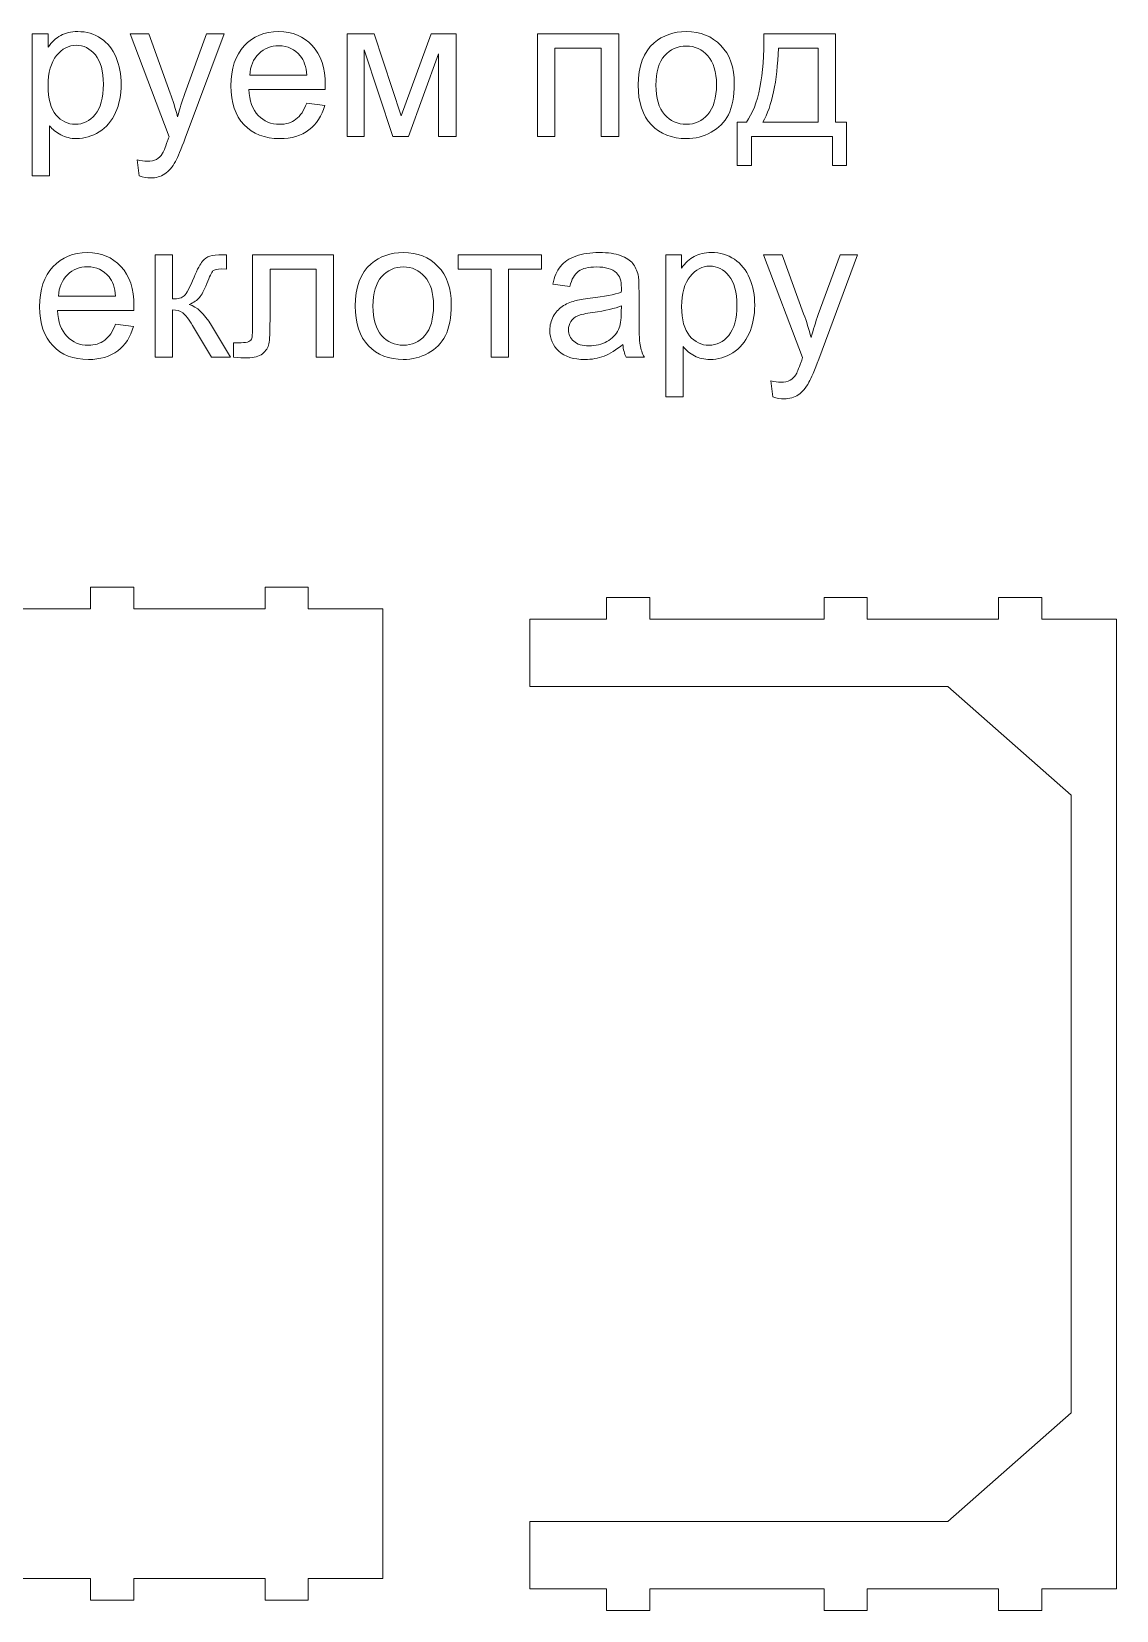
# Model space of a CAD drawing. Header units: centimetres. Extents: x -259 to 261, y 17 to 228.
# Drawn here: x 161.16 to 178.83, y 96.4 to 122.12 of the extents above; entities that cross this region are included whole.
import ezdxf

# ---------------------------------------------------------------- set-up
doc = ezdxf.new("R2010")
doc.units = ezdxf.units.CM
doc.header["$MEASUREMENT"] = 0
doc.layers.add('layer 1', color=7, linetype='Continuous')

msp = doc.modelspace()

# ---------------------------------------------------------------- linework, layer by layer
at = {"layer": 'layer 1', "color": 250, "lineweight": 9}
for points, knots in [([(161.16735, 119.77085), (161.16735, 119.77085), (161.16735, 122.08356), (161.16735, 122.08356), (161.16735, 122.08356), (161.16735, 122.08356), (161.42503, 122.08356), (161.42503, 122.08356), (161.42503, 122.08356), (161.42503, 122.08356), (161.42503, 121.86399), (161.42503, 121.86399), (161.42503, 121.86399), (161.48569, 121.94881), (161.55441, 122.0127), (161.63118, 122.05511), (161.63118, 122.05511), (161.70741, 122.09752), (161.80028, 122.11899), (161.90926, 122.11899), (161.90926, 122.11899), (162.05206, 122.11899), (162.17768, 122.08249), (162.28666, 122.00894), (162.28666, 122.00894), (162.39564, 121.93593), (162.47778, 121.83232), (162.53361, 121.69918), (162.53361, 121.69918), (162.5889, 121.56551), (162.61682, 121.41949), (162.61682, 121.26005), (162.61682, 121.26005), (162.61682, 121.08987), (162.58622, 120.93633), (162.52502, 120.79944), (162.52502, 120.79944), (162.46382, 120.66308), (162.3747, 120.5584), (162.25767, 120.48539), (162.25767, 120.48539), (162.14118, 120.41291), (162.01824, 120.37641), (161.8894, 120.37641), (161.8894, 120.37641), (161.79491, 120.37641), (161.71009, 120.39627), (161.63547, 120.436), (161.63547, 120.436), (161.56032, 120.47572), (161.49912, 120.52565), (161.4508, 120.58631), (161.4508, 120.58631), (161.4508, 120.58631), (161.4508, 119.77085), (161.4508, 119.77085), (161.4508, 119.77085), (161.4508, 119.77085), (161.16735, 119.77085), (161.16735, 119.77085)], [0, 0, 0, 0, 0.0625, 0.0625, 0.0625, 0.0625, 0.125, 0.125, 0.125, 0.125, 0.1875, 0.1875, 0.1875, 0.1875, 0.25, 0.25, 0.25, 0.25, 0.3125, 0.3125, 0.3125, 0.3125, 0.375, 0.375, 0.375, 0.375, 0.4375, 0.4375, 0.4375, 0.4375, 0.5, 0.5, 0.5, 0.5, 0.5625, 0.5625, 0.5625, 0.5625, 0.625, 0.625, 0.625, 0.625, 0.6875, 0.6875, 0.6875, 0.6875, 0.75, 0.75, 0.75, 0.75, 0.8125, 0.8125, 0.8125, 0.8125, 0.875, 0.875, 0.875, 0.875, 1, 1, 1, 1]), ([(161.42503, 121.2375), (161.42503, 121.0233), (161.46852, 120.86493), (161.55495, 120.7624), (161.55495, 120.7624), (161.64192, 120.65986), (161.74714, 120.60832), (161.87061, 120.60832), (161.87061, 120.60832), (161.99623, 120.60832), (162.1036, 120.66147), (162.19271, 120.76776), (162.19271, 120.76776), (162.28237, 120.87406), (162.32692, 121.03833), (162.32692, 121.26112), (162.32692, 121.26112), (162.32692, 121.47371), (162.28344, 121.63261), (162.19593, 121.73837), (162.19593, 121.73837), (162.10843, 121.84413), (162.00428, 121.89674), (161.88296, 121.89674), (161.88296, 121.89674), (161.7627, 121.89674), (161.65641, 121.84037), (161.56407, 121.72817), (161.56407, 121.72817), (161.4712, 121.61544), (161.42503, 121.45224), (161.42503, 121.2375)], [0, 0, 0, 0, 0.11111111, 0.11111111, 0.11111111, 0.11111111, 0.22222222, 0.22222222, 0.22222222, 0.22222222, 0.33333333, 0.33333333, 0.33333333, 0.33333333, 0.44444444, 0.44444444, 0.44444444, 0.44444444, 0.55555556, 0.55555556, 0.55555556, 0.55555556, 0.66666667, 0.66666667, 0.66666667, 0.66666667, 0.77777778, 0.77777778, 0.77777778, 0.77777778, 1, 1, 1, 1]), ([(162.90993, 119.76924), (162.90993, 119.76924), (162.87772, 120.03122), (162.87772, 120.03122), (162.87772, 120.03122), (162.94, 120.01458), (162.99368, 120.00599), (163.03985, 120.00599), (163.03985, 120.00599), (163.1032, 120.00599), (163.15366, 120.01673), (163.19124, 120.03766), (163.19124, 120.03766), (163.22935, 120.0586), (163.26049, 120.08813), (163.28465, 120.1257), (163.28465, 120.1257), (163.30236, 120.15416), (163.33135, 120.22448), (163.37108, 120.33722), (163.37108, 120.33722), (163.37645, 120.35279), (163.3845, 120.37587), (163.39631, 120.40647), (163.39631, 120.40647), (163.39631, 120.40647), (162.76177, 122.08356), (162.76177, 122.08356), (162.76177, 122.08356), (162.76177, 122.08356), (163.06454, 122.08356), (163.06454, 122.08356), (163.06454, 122.08356), (163.06454, 122.08356), (163.41349, 121.11832), (163.41349, 121.11832), (163.41349, 121.11832), (163.45912, 120.99646), (163.49938, 120.86762), (163.53535, 120.73233), (163.53535, 120.73233), (163.5681, 120.85956), (163.60675, 120.98519), (163.65185, 121.10866), (163.65185, 121.10866), (163.65185, 121.10866), (164.00831, 122.08356), (164.00831, 122.08356), (164.00831, 122.08356), (164.00831, 122.08356), (164.29122, 122.08356), (164.29122, 122.08356), (164.29122, 122.08356), (164.29122, 122.08356), (163.65936, 120.38285), (163.65936, 120.38285), (163.65936, 120.38285), (163.59118, 120.19979), (163.53804, 120.07417), (163.49992, 120.00492), (163.49992, 120.00492), (163.44946, 119.91204), (163.39148, 119.84386), (163.32652, 119.80038), (163.32652, 119.80038), (163.26103, 119.7569), (163.18319, 119.73542), (163.093, 119.73542), (163.093, 119.73542), (163.03824, 119.73542), (162.97704, 119.7467), (162.90993, 119.76924)], [0, 0, 0, 0, 0.05263158, 0.05263158, 0.05263158, 0.05263158, 0.10526316, 0.10526316, 0.10526316, 0.10526316, 0.15789474, 0.15789474, 0.15789474, 0.15789474, 0.21052632, 0.21052632, 0.21052632, 0.21052632, 0.26315789, 0.26315789, 0.26315789, 0.26315789, 0.31578947, 0.31578947, 0.31578947, 0.31578947, 0.36842105, 0.36842105, 0.36842105, 0.36842105, 0.42105263, 0.42105263, 0.42105263, 0.42105263, 0.47368421, 0.47368421, 0.47368421, 0.47368421, 0.52631579, 0.52631579, 0.52631579, 0.52631579, 0.57894737, 0.57894737, 0.57894737, 0.57894737, 0.63157895, 0.63157895, 0.63157895, 0.63157895, 0.68421053, 0.68421053, 0.68421053, 0.68421053, 0.73684211, 0.73684211, 0.73684211, 0.73684211, 0.78947368, 0.78947368, 0.78947368, 0.78947368, 0.84210526, 0.84210526, 0.84210526, 0.84210526, 0.89473684, 0.89473684, 0.89473684, 0.89473684, 1, 1, 1, 1]), ([(165.63762, 120.95297), (165.63762, 120.95297), (165.93073, 120.91432), (165.93073, 120.91432), (165.93073, 120.91432), (165.8851, 120.74414), (165.79974, 120.61154), (165.6752, 120.5176), (165.6752, 120.5176), (165.55065, 120.42365), (165.39174, 120.37641), (165.19794, 120.37641), (165.19794, 120.37641), (164.95422, 120.37641), (164.76096, 120.45157), (164.61816, 120.60188), (164.61816, 120.60188), (164.47536, 120.75166), (164.40396, 120.96264), (164.40396, 121.23374), (164.40396, 121.23374), (164.40396, 121.51397), (164.4759, 121.73193), (164.6203, 121.88654), (164.6203, 121.88654), (164.76471, 122.04169), (164.95207, 122.11899), (165.18238, 122.11899), (165.18238, 122.11899), (165.40517, 122.11899), (165.58715, 122.0433), (165.72834, 121.89137), (165.72834, 121.89137), (165.86953, 121.73945), (165.94039, 121.52578), (165.94039, 121.25038), (165.94039, 121.25038), (165.94039, 121.23374), (165.93986, 121.20851), (165.93878, 121.17523), (165.93878, 121.17523), (165.93878, 121.17523), (164.69385, 121.17523), (164.69385, 121.17523), (164.69385, 121.17523), (164.70459, 120.99216), (164.75613, 120.85151), (164.84954, 120.75434), (164.84954, 120.75434), (164.94241, 120.65718), (165.0589, 120.60832), (165.19794, 120.60832), (165.19794, 120.60832), (165.30155, 120.60832), (165.39013, 120.6357), (165.46314, 120.69046), (165.46314, 120.69046), (165.53669, 120.74522), (165.59467, 120.83272), (165.63762, 120.95297)], [0, 0, 0, 0, 0.0625, 0.0625, 0.0625, 0.0625, 0.125, 0.125, 0.125, 0.125, 0.1875, 0.1875, 0.1875, 0.1875, 0.25, 0.25, 0.25, 0.25, 0.3125, 0.3125, 0.3125, 0.3125, 0.375, 0.375, 0.375, 0.375, 0.4375, 0.4375, 0.4375, 0.4375, 0.5, 0.5, 0.5, 0.5, 0.5625, 0.5625, 0.5625, 0.5625, 0.625, 0.625, 0.625, 0.625, 0.6875, 0.6875, 0.6875, 0.6875, 0.75, 0.75, 0.75, 0.75, 0.8125, 0.8125, 0.8125, 0.8125, 0.875, 0.875, 0.875, 0.875, 1, 1, 1, 1]), ([(166.29847, 122.08356), (166.29847, 122.08356), (166.73439, 122.08356), (166.73439, 122.08356), (166.73439, 122.08356), (166.73439, 122.08356), (167.17621, 120.74575), (167.17621, 120.74575), (167.17621, 120.74575), (167.17621, 120.74575), (167.66527, 122.08356), (167.66527, 122.08356), (167.66527, 122.08356), (167.66527, 122.08356), (168.07004, 122.08356), (168.07004, 122.08356), (168.07004, 122.08356), (168.07004, 122.08356), (168.07004, 120.41184), (168.07004, 120.41184), (168.07004, 120.41184), (168.07004, 120.41184), (167.78659, 120.41184), (167.78659, 120.41184), (167.78659, 120.41184), (167.78659, 120.41184), (167.78659, 121.7577), (167.78659, 121.7577), (167.78659, 121.7577), (167.78659, 121.7577), (167.29431, 120.41184), (167.29431, 120.41184), (167.29431, 120.41184), (167.29431, 120.41184), (167.04092, 120.41184), (167.04092, 120.41184), (167.04092, 120.41184), (167.04092, 120.41184), (166.57548, 121.82212), (166.57548, 121.82212), (166.57548, 121.82212), (166.57548, 121.82212), (166.57548, 120.41184), (166.57548, 120.41184), (166.57548, 120.41184), (166.57548, 120.41184), (166.29847, 120.41184), (166.29847, 120.41184), (166.29847, 120.41184), (166.29847, 120.41184), (166.29847, 122.08356), (166.29847, 122.08356)], [0, 0, 0, 0, 0.07142857, 0.07142857, 0.07142857, 0.07142857, 0.14285714, 0.14285714, 0.14285714, 0.14285714, 0.21428571, 0.21428571, 0.21428571, 0.21428571, 0.28571429, 0.28571429, 0.28571429, 0.28571429, 0.35714286, 0.35714286, 0.35714286, 0.35714286, 0.42857143, 0.42857143, 0.42857143, 0.42857143, 0.5, 0.5, 0.5, 0.5, 0.57142857, 0.57142857, 0.57142857, 0.57142857, 0.64285714, 0.64285714, 0.64285714, 0.64285714, 0.71428571, 0.71428571, 0.71428571, 0.71428571, 0.78571429, 0.78571429, 0.78571429, 0.78571429, 0.85714286, 0.85714286, 0.85714286, 0.85714286, 1, 1, 1, 1]), ([(169.39818, 122.08356), (169.39818, 122.08356), (170.71881, 122.08356), (170.71881, 122.08356), (170.71881, 122.08356), (170.71881, 122.08356), (170.71881, 120.41184), (170.71881, 120.41184), (170.71881, 120.41184), (170.71881, 120.41184), (170.43535, 120.41184), (170.43535, 120.41184), (170.43535, 120.41184), (170.43535, 120.41184), (170.43535, 121.84842), (170.43535, 121.84842), (170.43535, 121.84842), (170.43535, 121.84842), (169.68163, 121.84842), (169.68163, 121.84842), (169.68163, 121.84842), (169.68163, 121.84842), (169.68163, 120.41184), (169.68163, 120.41184), (169.68163, 120.41184), (169.68163, 120.41184), (169.39818, 120.41184), (169.39818, 120.41184), (169.39818, 120.41184), (169.39818, 120.41184), (169.39818, 122.08356), (169.39818, 122.08356)], [0, 0, 0, 0, 0.11111111, 0.11111111, 0.11111111, 0.11111111, 0.22222222, 0.22222222, 0.22222222, 0.22222222, 0.33333333, 0.33333333, 0.33333333, 0.33333333, 0.44444444, 0.44444444, 0.44444444, 0.44444444, 0.55555556, 0.55555556, 0.55555556, 0.55555556, 0.66666667, 0.66666667, 0.66666667, 0.66666667, 0.77777778, 0.77777778, 0.77777778, 0.77777778, 1, 1, 1, 1]), ([(171.03607, 121.2477), (171.03607, 121.55638), (171.12197, 121.78508), (171.29429, 121.93378), (171.29429, 121.93378), (171.43763, 122.05725), (171.61318, 122.11899), (171.81986, 122.11899), (171.81986, 122.11899), (172.04909, 122.11899), (172.23699, 122.04383), (172.38301, 121.89352), (172.38301, 121.89352), (172.52849, 121.74374), (172.6015, 121.53598), (172.6015, 121.27132), (172.6015, 121.27132), (172.6015, 121.05658), (172.56929, 120.88802), (172.50487, 120.76508), (172.50487, 120.76508), (172.44045, 120.64214), (172.3465, 120.54659), (172.22303, 120.47841), (172.22303, 120.47841), (172.10009, 120.41023), (171.96534, 120.37641), (171.81986, 120.37641), (171.81986, 120.37641), (171.5858, 120.37641), (171.39683, 120.45103), (171.25242, 120.60081), (171.25242, 120.60081), (171.10801, 120.75059), (171.03607, 120.9664), (171.03607, 121.2477)], [0, 0, 0, 0, 0.1, 0.1, 0.1, 0.1, 0.2, 0.2, 0.2, 0.2, 0.3, 0.3, 0.3, 0.3, 0.4, 0.4, 0.4, 0.4, 0.5, 0.5, 0.5, 0.5, 0.6, 0.6, 0.6, 0.6, 0.7, 0.7, 0.7, 0.7, 0.8, 0.8, 0.8, 0.8, 1, 1, 1, 1]), ([(173.0852, 122.08356), (173.0852, 122.08356), (174.25122, 122.08356), (174.25122, 122.08356), (174.25122, 122.08356), (174.25122, 122.08356), (174.25122, 120.64375), (174.25122, 120.64375), (174.25122, 120.64375), (174.25122, 120.64375), (174.4316, 120.64375), (174.4316, 120.64375), (174.4316, 120.64375), (174.4316, 120.64375), (174.4316, 119.93835), (174.4316, 119.93835), (174.4316, 119.93835), (174.4316, 119.93835), (174.19968, 119.93835), (174.19968, 119.93835), (174.19968, 119.93835), (174.19968, 119.93835), (174.19968, 120.41184), (174.19968, 120.41184), (174.19968, 120.41184), (174.19968, 120.41184), (172.88227, 120.41184), (172.88227, 120.41184), (172.88227, 120.41184), (172.88227, 120.41184), (172.88227, 119.93835), (172.88227, 119.93835), (172.88227, 119.93835), (172.88227, 119.93835), (172.65036, 119.93835), (172.65036, 119.93835), (172.65036, 119.93835), (172.65036, 119.93835), (172.65036, 120.64375), (172.65036, 120.64375), (172.65036, 120.64375), (172.65036, 120.64375), (172.79853, 120.64375), (172.79853, 120.64375), (172.79853, 120.64375), (172.99823, 120.91486), (173.09379, 121.39479), (173.0852, 122.08356)], [0, 0, 0, 0, 0.07692308, 0.07692308, 0.07692308, 0.07692308, 0.15384615, 0.15384615, 0.15384615, 0.15384615, 0.23076923, 0.23076923, 0.23076923, 0.23076923, 0.30769231, 0.30769231, 0.30769231, 0.30769231, 0.38461538, 0.38461538, 0.38461538, 0.38461538, 0.46153846, 0.46153846, 0.46153846, 0.46153846, 0.53846154, 0.53846154, 0.53846154, 0.53846154, 0.61538462, 0.61538462, 0.61538462, 0.61538462, 0.69230769, 0.69230769, 0.69230769, 0.69230769, 0.76923077, 0.76923077, 0.76923077, 0.76923077, 0.84615385, 0.84615385, 0.84615385, 0.84615385, 1, 1, 1, 1]), ([(164.70996, 121.40714), (164.70996, 121.40714), (165.64084, 121.40714), (165.64084, 121.40714), (165.64084, 121.40714), (165.62849, 121.54779), (165.59252, 121.65301), (165.53401, 121.72334), (165.53401, 121.72334), (165.44435, 121.83232), (165.32732, 121.88708), (165.18399, 121.88708), (165.18399, 121.88708), (165.05407, 121.88708), (164.94509, 121.84359), (164.85651, 121.75662), (164.85651, 121.75662), (164.76847, 121.66966), (164.71962, 121.55316), (164.70996, 121.40714)], [0, 0, 0, 0, 0.16666667, 0.16666667, 0.16666667, 0.16666667, 0.33333333, 0.33333333, 0.33333333, 0.33333333, 0.5, 0.5, 0.5, 0.5, 0.66666667, 0.66666667, 0.66666667, 0.66666667, 1, 1, 1, 1]), ([(171.32597, 121.24716), (171.32597, 121.0335), (171.37267, 120.87352), (171.46608, 120.76776), (171.46608, 120.76776), (171.56003, 120.66147), (171.6776, 120.60832), (171.81986, 120.60832), (171.81986, 120.60832), (171.96051, 120.60832), (172.07754, 120.66147), (172.17149, 120.7683), (172.17149, 120.7683), (172.2649, 120.87513), (172.31161, 121.0378), (172.31161, 121.25629), (172.31161, 121.25629), (172.31161, 121.46244), (172.26436, 121.61866), (172.17042, 121.72441), (172.17042, 121.72441), (172.07647, 121.83071), (171.95944, 121.88386), (171.81986, 121.88386), (171.81986, 121.88386), (171.6776, 121.88386), (171.56003, 121.83124), (171.46608, 121.72549), (171.46608, 121.72549), (171.37267, 121.61973), (171.32597, 121.46029), (171.32597, 121.24716)], [0, 0, 0, 0, 0.11111111, 0.11111111, 0.11111111, 0.11111111, 0.22222222, 0.22222222, 0.22222222, 0.22222222, 0.33333333, 0.33333333, 0.33333333, 0.33333333, 0.44444444, 0.44444444, 0.44444444, 0.44444444, 0.55555556, 0.55555556, 0.55555556, 0.55555556, 0.66666667, 0.66666667, 0.66666667, 0.66666667, 0.77777778, 0.77777778, 0.77777778, 0.77777778, 1, 1, 1, 1]), ([(173.32034, 121.84842), (173.2994, 121.30568), (173.21565, 120.90412), (173.0691, 120.64375), (173.0691, 120.64375), (173.0691, 120.64375), (173.96777, 120.64375), (173.96777, 120.64375), (173.96777, 120.64375), (173.96777, 120.64375), (173.96777, 121.84842), (173.96777, 121.84842), (173.96777, 121.84842), (173.96777, 121.84842), (173.32034, 121.84842), (173.32034, 121.84842)], [0, 0, 0, 0, 0.2, 0.2, 0.2, 0.2, 0.4, 0.4, 0.4, 0.4, 0.6, 0.6, 0.6, 0.6, 1, 1, 1, 1]), ([(162.52233, 117.35454), (162.52233, 117.35454), (162.81544, 117.31589), (162.81544, 117.31589), (162.81544, 117.31589), (162.76981, 117.14571), (162.68445, 117.01311), (162.55991, 116.91917), (162.55991, 116.91917), (162.43536, 116.82522), (162.27645, 116.77798), (162.08265, 116.77798), (162.08265, 116.77798), (161.83893, 116.77798), (161.64567, 116.85314), (161.50287, 117.00345), (161.50287, 117.00345), (161.36007, 117.15323), (161.28867, 117.36421), (161.28867, 117.63531), (161.28867, 117.63531), (161.28867, 117.91554), (161.36061, 118.1335), (161.50501, 118.28811), (161.50501, 118.28811), (161.64942, 118.44326), (161.83678, 118.52056), (162.06709, 118.52056), (162.06709, 118.52056), (162.28988, 118.52056), (162.47186, 118.44487), (162.61305, 118.29294), (162.61305, 118.29294), (162.75424, 118.14102), (162.8251, 117.92735), (162.8251, 117.65195), (162.8251, 117.65195), (162.8251, 117.63531), (162.82457, 117.61008), (162.82349, 117.5768), (162.82349, 117.5768), (162.82349, 117.5768), (161.57856, 117.5768), (161.57856, 117.5768), (161.57856, 117.5768), (161.5893, 117.39373), (161.64084, 117.25308), (161.73425, 117.15591), (161.73425, 117.15591), (161.82712, 117.05875), (161.94361, 117.00989), (162.08265, 117.00989), (162.08265, 117.00989), (162.18626, 117.00989), (162.27484, 117.03727), (162.34785, 117.09203), (162.34785, 117.09203), (162.4214, 117.14679), (162.47938, 117.23429), (162.52233, 117.35454)], [0, 0, 0, 0, 0.0625, 0.0625, 0.0625, 0.0625, 0.125, 0.125, 0.125, 0.125, 0.1875, 0.1875, 0.1875, 0.1875, 0.25, 0.25, 0.25, 0.25, 0.3125, 0.3125, 0.3125, 0.3125, 0.375, 0.375, 0.375, 0.375, 0.4375, 0.4375, 0.4375, 0.4375, 0.5, 0.5, 0.5, 0.5, 0.5625, 0.5625, 0.5625, 0.5625, 0.625, 0.625, 0.625, 0.625, 0.6875, 0.6875, 0.6875, 0.6875, 0.75, 0.75, 0.75, 0.75, 0.8125, 0.8125, 0.8125, 0.8125, 0.875, 0.875, 0.875, 0.875, 1, 1, 1, 1]), ([(161.59467, 117.80871), (161.59467, 117.80871), (162.52555, 117.80871), (162.52555, 117.80871), (162.52555, 117.80871), (162.5132, 117.94936), (162.47723, 118.05458), (162.41872, 118.12491), (162.41872, 118.12491), (162.32906, 118.23389), (162.21203, 118.28865), (162.0687, 118.28865), (162.0687, 118.28865), (161.93878, 118.28865), (161.8298, 118.24516), (161.74122, 118.15819), (161.74122, 118.15819), (161.65318, 118.07123), (161.60433, 117.95473), (161.59467, 117.80871)], [0, 0, 0, 0, 0.16666667, 0.16666667, 0.16666667, 0.16666667, 0.33333333, 0.33333333, 0.33333333, 0.33333333, 0.5, 0.5, 0.5, 0.5, 0.66666667, 0.66666667, 0.66666667, 0.66666667, 1, 1, 1, 1]), ([(163.1703, 118.48513), (163.1703, 118.48513), (163.45375, 118.48513), (163.45375, 118.48513), (163.45375, 118.48513), (163.45375, 118.48513), (163.45375, 117.76362), (163.45375, 117.76362), (163.45375, 117.76362), (163.54394, 117.76362), (163.60729, 117.7808), (163.64379, 117.81569), (163.64379, 117.81569), (163.67976, 117.85005), (163.73291, 117.95044), (163.80377, 118.11739), (163.80377, 118.11739), (163.8596, 118.24946), (163.90469, 118.33643), (163.93905, 118.3783), (163.93905, 118.3783), (163.97395, 118.42017), (164.01367, 118.44862), (164.05877, 118.46312), (164.05877, 118.46312), (164.1044, 118.47761), (164.17687, 118.48513), (164.27619, 118.48513), (164.27619, 118.48513), (164.27619, 118.48513), (164.33309, 118.48513), (164.33309, 118.48513), (164.33309, 118.48513), (164.33309, 118.48513), (164.33309, 118.2516), (164.33309, 118.2516), (164.33309, 118.2516), (164.33309, 118.2516), (164.25418, 118.25321), (164.25418, 118.25321), (164.25418, 118.25321), (164.17956, 118.25321), (164.13178, 118.24194), (164.11084, 118.21993), (164.11084, 118.21993), (164.08883, 118.19685), (164.05501, 118.12813), (164.00992, 118.01378), (164.00992, 118.01378), (163.96697, 117.90427), (163.92778, 117.82857), (163.89181, 117.7867), (163.89181, 117.7867), (163.85638, 117.74483), (163.80108, 117.70671), (163.72646, 117.67182), (163.72646, 117.67182), (163.84833, 117.63907), (163.96858, 117.5258), (164.08668, 117.33146), (164.08668, 117.33146), (164.08668, 117.33146), (164.39751, 116.81341), (164.39751, 116.81341), (164.39751, 116.81341), (164.39751, 116.81341), (164.08615, 116.81341), (164.08615, 116.81341), (164.08615, 116.81341), (164.08615, 116.81341), (163.77961, 117.32985), (163.77961, 117.32985), (163.77961, 117.32985), (163.71787, 117.43453), (163.66419, 117.50325), (163.61856, 117.53653), (163.61856, 117.53653), (163.57239, 117.56982), (163.51763, 117.58646), (163.45375, 117.58646), (163.45375, 117.58646), (163.45375, 117.58646), (163.45375, 116.81341), (163.45375, 116.81341), (163.45375, 116.81341), (163.45375, 116.81341), (163.1703, 116.81341), (163.1703, 116.81341), (163.1703, 116.81341), (163.1703, 116.81341), (163.1703, 118.48513), (163.1703, 118.48513)], [0, 0, 0, 0, 0.04166667, 0.04166667, 0.04166667, 0.04166667, 0.08333333, 0.08333333, 0.08333333, 0.08333333, 0.125, 0.125, 0.125, 0.125, 0.16666667, 0.16666667, 0.16666667, 0.16666667, 0.20833333, 0.20833333, 0.20833333, 0.20833333, 0.25, 0.25, 0.25, 0.25, 0.29166667, 0.29166667, 0.29166667, 0.29166667, 0.33333333, 0.33333333, 0.33333333, 0.33333333, 0.375, 0.375, 0.375, 0.375, 0.41666667, 0.41666667, 0.41666667, 0.41666667, 0.45833333, 0.45833333, 0.45833333, 0.45833333, 0.5, 0.5, 0.5, 0.5, 0.54166667, 0.54166667, 0.54166667, 0.54166667, 0.58333333, 0.58333333, 0.58333333, 0.58333333, 0.625, 0.625, 0.625, 0.625, 0.66666667, 0.66666667, 0.66666667, 0.66666667, 0.70833333, 0.70833333, 0.70833333, 0.70833333, 0.75, 0.75, 0.75, 0.75, 0.79166667, 0.79166667, 0.79166667, 0.79166667, 0.83333333, 0.83333333, 0.83333333, 0.83333333, 0.875, 0.875, 0.875, 0.875, 0.91666667, 0.91666667, 0.91666667, 0.91666667, 1, 1, 1, 1]), ([(164.75719, 118.48513), (164.75719, 118.48513), (166.0746, 118.48513), (166.0746, 118.48513), (166.0746, 118.48513), (166.0746, 118.48513), (166.0746, 116.81502), (166.0746, 116.81502), (166.0746, 116.81502), (166.0746, 116.81502), (165.79115, 116.81502), (165.79115, 116.81502), (165.79115, 116.81502), (165.79115, 116.81502), (165.79115, 118.24999), (165.79115, 118.24999), (165.79115, 118.24999), (165.79115, 118.24999), (165.04064, 118.24999), (165.04064, 118.24999), (165.04064, 118.24999), (165.04064, 118.24999), (165.04064, 117.41843), (165.04064, 117.41843), (165.04064, 117.41843), (165.04064, 117.22463), (165.0342, 117.09686), (165.02186, 117.03459), (165.02186, 117.03459), (165.00897, 116.97285), (164.97461, 116.91917), (164.91825, 116.873), (164.91825, 116.873), (164.86134, 116.82683), (164.77974, 116.80375), (164.67291, 116.80375), (164.67291, 116.80375), (164.60688, 116.80375), (164.53065, 116.80804), (164.44475, 116.81609), (164.44475, 116.81609), (164.44475, 116.81609), (164.44475, 117.05177), (164.44475, 117.05177), (164.44475, 117.05177), (164.44475, 117.05177), (164.56876, 117.05177), (164.56876, 117.05177), (164.56876, 117.05177), (164.62728, 117.05177), (164.66915, 117.05767), (164.69438, 117.07002), (164.69438, 117.07002), (164.71961, 117.08183), (164.73626, 117.10116), (164.74485, 117.12746), (164.74485, 117.12746), (164.7529, 117.15377), (164.75719, 117.23912), (164.75719, 117.38353), (164.75719, 117.38353), (164.75719, 117.38353), (164.75719, 118.48513), (164.75719, 118.48513)], [0, 0, 0, 0, 0.05882353, 0.05882353, 0.05882353, 0.05882353, 0.11764706, 0.11764706, 0.11764706, 0.11764706, 0.17647059, 0.17647059, 0.17647059, 0.17647059, 0.23529412, 0.23529412, 0.23529412, 0.23529412, 0.29411765, 0.29411765, 0.29411765, 0.29411765, 0.35294118, 0.35294118, 0.35294118, 0.35294118, 0.41176471, 0.41176471, 0.41176471, 0.41176471, 0.47058824, 0.47058824, 0.47058824, 0.47058824, 0.52941176, 0.52941176, 0.52941176, 0.52941176, 0.58823529, 0.58823529, 0.58823529, 0.58823529, 0.64705882, 0.64705882, 0.64705882, 0.64705882, 0.70588235, 0.70588235, 0.70588235, 0.70588235, 0.76470588, 0.76470588, 0.76470588, 0.76470588, 0.82352941, 0.82352941, 0.82352941, 0.82352941, 0.88235294, 0.88235294, 0.88235294, 0.88235294, 1, 1, 1, 1]), ([(166.42784, 117.64927), (166.42784, 117.95795), (166.51374, 118.18665), (166.68606, 118.33535), (166.68606, 118.33535), (166.8294, 118.45882), (167.00495, 118.52056), (167.21163, 118.52056), (167.21163, 118.52056), (167.44086, 118.52056), (167.62876, 118.4454), (167.77478, 118.29509), (167.77478, 118.29509), (167.92026, 118.14531), (167.99327, 117.93755), (167.99327, 117.67289), (167.99327, 117.67289), (167.99327, 117.45815), (167.96106, 117.28959), (167.89664, 117.16665), (167.89664, 117.16665), (167.83222, 117.04371), (167.73827, 116.94816), (167.6148, 116.87998), (167.6148, 116.87998), (167.49186, 116.8118), (167.35711, 116.77798), (167.21163, 116.77798), (167.21163, 116.77798), (166.97757, 116.77798), (166.7886, 116.8526), (166.64419, 117.00238), (166.64419, 117.00238), (166.49978, 117.15216), (166.42784, 117.36797), (166.42784, 117.64927)], [0, 0, 0, 0, 0.1, 0.1, 0.1, 0.1, 0.2, 0.2, 0.2, 0.2, 0.3, 0.3, 0.3, 0.3, 0.4, 0.4, 0.4, 0.4, 0.5, 0.5, 0.5, 0.5, 0.6, 0.6, 0.6, 0.6, 0.7, 0.7, 0.7, 0.7, 0.8, 0.8, 0.8, 0.8, 1, 1, 1, 1]), ([(168.10655, 118.48513), (168.10655, 118.48513), (169.45939, 118.48513), (169.45939, 118.48513), (169.45939, 118.48513), (169.45939, 118.48513), (169.45939, 118.24999), (169.45939, 118.24999), (169.45939, 118.24999), (169.45939, 118.24999), (168.92469, 118.24999), (168.92469, 118.24999), (168.92469, 118.24999), (168.92469, 118.24999), (168.92469, 116.81341), (168.92469, 116.81341), (168.92469, 116.81341), (168.92469, 116.81341), (168.64124, 116.81341), (168.64124, 116.81341), (168.64124, 116.81341), (168.64124, 116.81341), (168.64124, 118.24999), (168.64124, 118.24999), (168.64124, 118.24999), (168.64124, 118.24999), (168.10655, 118.24999), (168.10655, 118.24999), (168.10655, 118.24999), (168.10655, 118.24999), (168.10655, 118.48513), (168.10655, 118.48513)], [0, 0, 0, 0, 0.11111111, 0.11111111, 0.11111111, 0.11111111, 0.22222222, 0.22222222, 0.22222222, 0.22222222, 0.33333333, 0.33333333, 0.33333333, 0.33333333, 0.44444444, 0.44444444, 0.44444444, 0.44444444, 0.55555556, 0.55555556, 0.55555556, 0.55555556, 0.66666667, 0.66666667, 0.66666667, 0.66666667, 0.77777778, 0.77777778, 0.77777778, 0.77777778, 1, 1, 1, 1]), ([(170.78592, 117.02278), (170.6807, 116.93313), (170.57924, 116.87032), (170.48207, 116.83327), (170.48207, 116.83327), (170.3849, 116.79623), (170.28075, 116.77798), (170.16909, 116.77798), (170.16909, 116.77798), (169.98549, 116.77798), (169.8443, 116.82254), (169.74553, 116.91219), (169.74553, 116.91219), (169.64675, 117.0013), (169.59736, 117.11565), (169.59736, 117.25469), (169.59736, 117.25469), (169.59736, 117.33629), (169.61615, 117.41091), (169.65319, 117.47855), (169.65319, 117.47855), (169.69077, 117.5462), (169.73962, 117.59988), (169.79975, 117.64068), (169.79975, 117.64068), (169.86041, 117.68148), (169.92805, 117.71262), (170.00375, 117.73355), (170.00375, 117.73355), (170.05958, 117.74805), (170.14386, 117.76201), (170.25606, 117.77596), (170.25606, 117.77596), (170.48475, 117.80281), (170.65386, 117.83555), (170.76176, 117.87313), (170.76176, 117.87313), (170.76284, 117.91178), (170.76337, 117.93648), (170.76337, 117.94668), (170.76337, 117.94668), (170.76337, 118.06156), (170.73653, 118.14263), (170.68285, 118.18987), (170.68285, 118.18987), (170.61037, 118.25375), (170.50247, 118.28543), (170.35967, 118.28543), (170.35967, 118.28543), (170.226, 118.28543), (170.12722, 118.2618), (170.06387, 118.2151), (170.06387, 118.2151), (169.99999, 118.16839), (169.95328, 118.08572), (169.92268, 117.96654), (169.92268, 117.96654), (169.92268, 117.96654), (169.64567, 118.00519), (169.64567, 118.00519), (169.64567, 118.00519), (169.6709, 118.12384), (169.71224, 118.21993), (169.77022, 118.29294), (169.77022, 118.29294), (169.8282, 118.36595), (169.91195, 118.42178), (170.02146, 118.46151), (170.02146, 118.46151), (170.13044, 118.5007), (170.25767, 118.52056), (170.40154, 118.52056), (170.40154, 118.52056), (170.54434, 118.52056), (170.66084, 118.50392), (170.75049, 118.4701), (170.75049, 118.4701), (170.83961, 118.43628), (170.90564, 118.3944), (170.94751, 118.3434), (170.94751, 118.3434), (170.98938, 118.2924), (171.01891, 118.22798), (171.03609, 118.15014), (171.03609, 118.15014), (171.04521, 118.10183), (171.05005, 118.01486), (171.05005, 117.88977), (171.05005, 117.88977), (171.05005, 117.88977), (171.05005, 117.51399), (171.05005, 117.51399), (171.05005, 117.51399), (171.05005, 117.25147), (171.05595, 117.08559), (171.06776, 117.01526), (171.06776, 117.01526), (171.07904, 116.94494), (171.10266, 116.87783), (171.13701, 116.81341), (171.13701, 116.81341), (171.13701, 116.81341), (170.84068, 116.81341), (170.84068, 116.81341), (170.84068, 116.81341), (170.81223, 116.873), (170.79397, 116.94279), (170.78592, 117.02278)], [0, 0, 0, 0, 0.03571429, 0.03571429, 0.03571429, 0.03571429, 0.07142857, 0.07142857, 0.07142857, 0.07142857, 0.10714286, 0.10714286, 0.10714286, 0.10714286, 0.14285714, 0.14285714, 0.14285714, 0.14285714, 0.17857143, 0.17857143, 0.17857143, 0.17857143, 0.21428571, 0.21428571, 0.21428571, 0.21428571, 0.25, 0.25, 0.25, 0.25, 0.28571429, 0.28571429, 0.28571429, 0.28571429, 0.32142857, 0.32142857, 0.32142857, 0.32142857, 0.35714286, 0.35714286, 0.35714286, 0.35714286, 0.39285714, 0.39285714, 0.39285714, 0.39285714, 0.42857143, 0.42857143, 0.42857143, 0.42857143, 0.46428571, 0.46428571, 0.46428571, 0.46428571, 0.5, 0.5, 0.5, 0.5, 0.53571429, 0.53571429, 0.53571429, 0.53571429, 0.57142857, 0.57142857, 0.57142857, 0.57142857, 0.60714286, 0.60714286, 0.60714286, 0.60714286, 0.64285714, 0.64285714, 0.64285714, 0.64285714, 0.67857143, 0.67857143, 0.67857143, 0.67857143, 0.71428571, 0.71428571, 0.71428571, 0.71428571, 0.75, 0.75, 0.75, 0.75, 0.78571429, 0.78571429, 0.78571429, 0.78571429, 0.82142857, 0.82142857, 0.82142857, 0.82142857, 0.85714286, 0.85714286, 0.85714286, 0.85714286, 0.89285714, 0.89285714, 0.89285714, 0.89285714, 0.92857143, 0.92857143, 0.92857143, 0.92857143, 1, 1, 1, 1]), ([(171.48543, 116.17242), (171.48543, 116.17242), (171.48543, 118.48513), (171.48543, 118.48513), (171.48543, 118.48513), (171.48543, 118.48513), (171.74311, 118.48513), (171.74311, 118.48513), (171.74311, 118.48513), (171.74311, 118.48513), (171.74311, 118.26556), (171.74311, 118.26556), (171.74311, 118.26556), (171.80377, 118.35038), (171.87249, 118.41427), (171.94926, 118.45668), (171.94926, 118.45668), (172.02549, 118.49909), (172.11836, 118.52056), (172.22734, 118.52056), (172.22734, 118.52056), (172.37014, 118.52056), (172.49576, 118.48406), (172.60474, 118.41051), (172.60474, 118.41051), (172.71372, 118.3375), (172.79586, 118.23389), (172.85169, 118.10075), (172.85169, 118.10075), (172.90698, 117.96708), (172.9349, 117.82106), (172.9349, 117.66162), (172.9349, 117.66162), (172.9349, 117.49144), (172.9043, 117.3379), (172.8431, 117.20101), (172.8431, 117.20101), (172.7819, 117.06465), (172.69278, 116.95997), (172.57575, 116.88696), (172.57575, 116.88696), (172.45926, 116.81448), (172.33632, 116.77798), (172.20748, 116.77798), (172.20748, 116.77798), (172.11299, 116.77798), (172.02817, 116.79784), (171.95355, 116.83757), (171.95355, 116.83757), (171.8784, 116.87729), (171.8172, 116.92722), (171.76888, 116.98788), (171.76888, 116.98788), (171.76888, 116.98788), (171.76888, 116.17242), (171.76888, 116.17242), (171.76888, 116.17242), (171.76888, 116.17242), (171.48543, 116.17242), (171.48543, 116.17242)], [0, 0, 0, 0, 0.0625, 0.0625, 0.0625, 0.0625, 0.125, 0.125, 0.125, 0.125, 0.1875, 0.1875, 0.1875, 0.1875, 0.25, 0.25, 0.25, 0.25, 0.3125, 0.3125, 0.3125, 0.3125, 0.375, 0.375, 0.375, 0.375, 0.4375, 0.4375, 0.4375, 0.4375, 0.5, 0.5, 0.5, 0.5, 0.5625, 0.5625, 0.5625, 0.5625, 0.625, 0.625, 0.625, 0.625, 0.6875, 0.6875, 0.6875, 0.6875, 0.75, 0.75, 0.75, 0.75, 0.8125, 0.8125, 0.8125, 0.8125, 0.875, 0.875, 0.875, 0.875, 1, 1, 1, 1]), ([(171.74311, 117.63907), (171.74311, 117.42487), (171.7866, 117.2665), (171.87303, 117.16397), (171.87303, 117.16397), (171.96, 117.06143), (172.06522, 117.00989), (172.18869, 117.00989), (172.18869, 117.00989), (172.31431, 117.00989), (172.42168, 117.06304), (172.51079, 117.16933), (172.51079, 117.16933), (172.60045, 117.27563), (172.645, 117.4399), (172.645, 117.66269), (172.645, 117.66269), (172.645, 117.87528), (172.60152, 118.03418), (172.51401, 118.13994), (172.51401, 118.13994), (172.42651, 118.2457), (172.32236, 118.29831), (172.20104, 118.29831), (172.20104, 118.29831), (172.08078, 118.29831), (171.97449, 118.24194), (171.88215, 118.12974), (171.88215, 118.12974), (171.78928, 118.01701), (171.74311, 117.85381), (171.74311, 117.63907)], [0, 0, 0, 0, 0.11111111, 0.11111111, 0.11111111, 0.11111111, 0.22222222, 0.22222222, 0.22222222, 0.22222222, 0.33333333, 0.33333333, 0.33333333, 0.33333333, 0.44444444, 0.44444444, 0.44444444, 0.44444444, 0.55555556, 0.55555556, 0.55555556, 0.55555556, 0.66666667, 0.66666667, 0.66666667, 0.66666667, 0.77777778, 0.77777778, 0.77777778, 0.77777778, 1, 1, 1, 1]), ([(173.22801, 116.17081), (173.22801, 116.17081), (173.1958, 116.43279), (173.1958, 116.43279), (173.1958, 116.43279), (173.25808, 116.41615), (173.31176, 116.40756), (173.35793, 116.40756), (173.35793, 116.40756), (173.42128, 116.40756), (173.47174, 116.4183), (173.50932, 116.43923), (173.50932, 116.43923), (173.54743, 116.46017), (173.57857, 116.4897), (173.60273, 116.52727), (173.60273, 116.52727), (173.62044, 116.55573), (173.64943, 116.62605), (173.68916, 116.73879), (173.68916, 116.73879), (173.69453, 116.75436), (173.70258, 116.77744), (173.71439, 116.80804), (173.71439, 116.80804), (173.71439, 116.80804), (173.07985, 118.48513), (173.07985, 118.48513), (173.07985, 118.48513), (173.07985, 118.48513), (173.38262, 118.48513), (173.38262, 118.48513), (173.38262, 118.48513), (173.38262, 118.48513), (173.73157, 117.51989), (173.73157, 117.51989), (173.73157, 117.51989), (173.7772, 117.39803), (173.81746, 117.26919), (173.85343, 117.1339), (173.85343, 117.1339), (173.88618, 117.26113), (173.92483, 117.38676), (173.96993, 117.51023), (173.96993, 117.51023), (173.96993, 117.51023), (174.32639, 118.48513), (174.32639, 118.48513), (174.32639, 118.48513), (174.32639, 118.48513), (174.6093, 118.48513), (174.6093, 118.48513), (174.6093, 118.48513), (174.6093, 118.48513), (173.97744, 116.78442), (173.97744, 116.78442), (173.97744, 116.78442), (173.90926, 116.60136), (173.85612, 116.47574), (173.818, 116.40649), (173.818, 116.40649), (173.76754, 116.31361), (173.70956, 116.24543), (173.6446, 116.20195), (173.6446, 116.20195), (173.57911, 116.15847), (173.50127, 116.13699), (173.41108, 116.13699), (173.41108, 116.13699), (173.35632, 116.13699), (173.29512, 116.14827), (173.22801, 116.17081)], [0, 0, 0, 0, 0.05263158, 0.05263158, 0.05263158, 0.05263158, 0.10526316, 0.10526316, 0.10526316, 0.10526316, 0.15789474, 0.15789474, 0.15789474, 0.15789474, 0.21052632, 0.21052632, 0.21052632, 0.21052632, 0.26315789, 0.26315789, 0.26315789, 0.26315789, 0.31578947, 0.31578947, 0.31578947, 0.31578947, 0.36842105, 0.36842105, 0.36842105, 0.36842105, 0.42105263, 0.42105263, 0.42105263, 0.42105263, 0.47368421, 0.47368421, 0.47368421, 0.47368421, 0.52631579, 0.52631579, 0.52631579, 0.52631579, 0.57894737, 0.57894737, 0.57894737, 0.57894737, 0.63157895, 0.63157895, 0.63157895, 0.63157895, 0.68421053, 0.68421053, 0.68421053, 0.68421053, 0.73684211, 0.73684211, 0.73684211, 0.73684211, 0.78947368, 0.78947368, 0.78947368, 0.78947368, 0.84210526, 0.84210526, 0.84210526, 0.84210526, 0.89473684, 0.89473684, 0.89473684, 0.89473684, 1, 1, 1, 1]), ([(166.71774, 117.64873), (166.71774, 117.43507), (166.76444, 117.27509), (166.85785, 117.16933), (166.85785, 117.16933), (166.9518, 117.06304), (167.06937, 117.00989), (167.21163, 117.00989), (167.21163, 117.00989), (167.35228, 117.00989), (167.46931, 117.06304), (167.56326, 117.16987), (167.56326, 117.16987), (167.65667, 117.2767), (167.70338, 117.43937), (167.70338, 117.65786), (167.70338, 117.65786), (167.70338, 117.86401), (167.65613, 118.02023), (167.56219, 118.12598), (167.56219, 118.12598), (167.46824, 118.23228), (167.35121, 118.28543), (167.21163, 118.28543), (167.21163, 118.28543), (167.06937, 118.28543), (166.9518, 118.23281), (166.85785, 118.12706), (166.85785, 118.12706), (166.76444, 118.0213), (166.71774, 117.86186), (166.71774, 117.64873)], [0, 0, 0, 0, 0.11111111, 0.11111111, 0.11111111, 0.11111111, 0.22222222, 0.22222222, 0.22222222, 0.22222222, 0.33333333, 0.33333333, 0.33333333, 0.33333333, 0.44444444, 0.44444444, 0.44444444, 0.44444444, 0.55555556, 0.55555556, 0.55555556, 0.55555556, 0.66666667, 0.66666667, 0.66666667, 0.66666667, 0.77777778, 0.77777778, 0.77777778, 0.77777778, 1, 1, 1, 1]), ([(170.76337, 117.65088), (170.6603, 117.60901), (170.50569, 117.57358), (170.29954, 117.54459), (170.29954, 117.54459), (170.18251, 117.52794), (170.09984, 117.50915), (170.05152, 117.48822), (170.05152, 117.48822), (170.00321, 117.46728), (169.96617, 117.43668), (169.93986, 117.39696), (169.93986, 117.39696), (169.91356, 117.35669), (169.90014, 117.31213), (169.90014, 117.26275), (169.90014, 117.26275), (169.90014, 117.18812), (169.92859, 117.12531), (169.98603, 117.07539), (169.98603, 117.07539), (170.04347, 117.02546), (170.12722, 117.00023), (170.23727, 117.00023), (170.23727, 117.00023), (170.34625, 117.00023), (170.44342, 117.02385), (170.52877, 117.07163), (170.52877, 117.07163), (170.6136, 117.11887), (170.67641, 117.18383), (170.71613, 117.26597), (170.71613, 117.26597), (170.74673, 117.32985), (170.76176, 117.4238), (170.76176, 117.54781), (170.76176, 117.54781), (170.76176, 117.54781), (170.76337, 117.65088), (170.76337, 117.65088)], [0, 0, 0, 0, 0.09090909, 0.09090909, 0.09090909, 0.09090909, 0.18181818, 0.18181818, 0.18181818, 0.18181818, 0.27272727, 0.27272727, 0.27272727, 0.27272727, 0.36363636, 0.36363636, 0.36363636, 0.36363636, 0.45454545, 0.45454545, 0.45454545, 0.45454545, 0.54545455, 0.54545455, 0.54545455, 0.54545455, 0.63636364, 0.63636364, 0.63636364, 0.63636364, 0.72727273, 0.72727273, 0.72727273, 0.72727273, 0.81818182, 0.81818182, 0.81818182, 0.81818182, 1, 1, 1, 1])]:
    msp.add_open_spline(points, degree=3, knots=knots, dxfattribs=at)
at = {"layer": 'layer 1', "color": 250, "lineweight": 18}
for points, knots in [([(162.11898, 112.71995), (162.11898, 112.71995), (162.11898, 113.07095), (162.11898, 113.07095), (162.11898, 113.07095), (162.11898, 113.07095), (162.82098, 113.07095), (162.82098, 113.07095), (162.82098, 113.07095), (162.82098, 113.07095), (162.82098, 112.71995), (162.82098, 112.71995), (162.82098, 112.71995), (162.82098, 112.71995), (163.67218, 112.71995), (163.67218, 112.71995), (163.67218, 112.71995), (163.67218, 112.71995), (163.92924, 112.71995), (163.92924, 112.71995), (163.92924, 112.71995), (163.92924, 112.71995), (164.96069, 112.71995), (164.96069, 112.71995), (164.96069, 112.71995), (164.96069, 112.71995), (164.96069, 113.07095), (164.96069, 113.07095), (164.96069, 113.07095), (164.96069, 113.07095), (165.66269, 113.07095), (165.66269, 113.07095), (165.66269, 113.07095), (165.66269, 113.07095), (165.66269, 112.71995), (165.66269, 112.71995), (165.66269, 112.71995), (165.66269, 112.71995), (166.36469, 112.71995), (166.36469, 112.71995), (166.36469, 112.71995), (166.36469, 112.71995), (166.87888, 112.71995), (166.87888, 112.71995), (166.87888, 112.71995), (166.87888, 112.71995), (166.87888, 96.92495), (166.87888, 96.92495), (166.87888, 96.92495), (166.87888, 96.92495), (165.66269, 96.92495), (165.66269, 96.92495), (165.66269, 96.92495), (165.66269, 96.92495), (165.66269, 96.57395), (165.66269, 96.57395), (165.66269, 96.57395), (165.66269, 96.57395), (164.96069, 96.57395), (164.96069, 96.57395), (164.96069, 96.57395), (164.96069, 96.57395), (164.96069, 96.92495), (164.96069, 96.92495), (164.96069, 96.92495), (164.96069, 96.92495), (163.92924, 96.92495), (163.92924, 96.92495), (163.92924, 96.92495), (163.92924, 96.92495), (163.67218, 96.92495), (163.67218, 96.92495), (163.67218, 96.92495), (163.67218, 96.92495), (162.82098, 96.92495), (162.82098, 96.92495), (162.82098, 96.92495), (162.82098, 96.92495), (162.82098, 96.57395), (162.82098, 96.57395), (162.82098, 96.57395), (162.82098, 96.57395), (162.11898, 96.57395), (162.11898, 96.57395), (162.11898, 96.57395), (162.11898, 96.57395), (162.11898, 96.92495), (162.11898, 96.92495), (162.11898, 96.92495), (162.11898, 96.92495), (159.27729, 96.92495), (159.27729, 96.92495), (159.27729, 96.92495), (159.27729, 96.92495), (159.27729, 96.57395), (159.27729, 96.57395), (159.27729, 96.57395), (159.27729, 96.57395), (158.57529, 96.57395), (158.57529, 96.57395), (158.57529, 96.57395), (158.57529, 96.57395), (158.57529, 96.92495), (158.57529, 96.92495), (158.57529, 96.92495), (158.57529, 96.92495), (157.32312, 96.92495), (157.32312, 96.92495), (157.32312, 96.92495), (157.32312, 96.92495), (157.32312, 112.71995), (157.32312, 112.71995), (157.32312, 112.71995), (157.32312, 112.71995), (158.57529, 112.71995), (158.57529, 112.71995), (158.57529, 112.71995), (158.57529, 112.71995), (158.57529, 113.07095), (158.57529, 113.07095), (158.57529, 113.07095), (158.57529, 113.07095), (159.27729, 113.07095), (159.27729, 113.07095), (159.27729, 113.07095), (159.27729, 113.07095), (159.27729, 112.71995), (159.27729, 112.71995), (159.27729, 112.71995), (159.27729, 112.71995), (162.11898, 112.71995), (162.11898, 112.71995)], [0, 0, 0, 0, 0.02941176, 0.02941176, 0.02941176, 0.02941176, 0.05882353, 0.05882353, 0.05882353, 0.05882353, 0.08823529, 0.08823529, 0.08823529, 0.08823529, 0.11764706, 0.11764706, 0.11764706, 0.11764706, 0.14705882, 0.14705882, 0.14705882, 0.14705882, 0.17647059, 0.17647059, 0.17647059, 0.17647059, 0.20588235, 0.20588235, 0.20588235, 0.20588235, 0.23529412, 0.23529412, 0.23529412, 0.23529412, 0.26470588, 0.26470588, 0.26470588, 0.26470588, 0.29411765, 0.29411765, 0.29411765, 0.29411765, 0.32352941, 0.32352941, 0.32352941, 0.32352941, 0.35294118, 0.35294118, 0.35294118, 0.35294118, 0.38235294, 0.38235294, 0.38235294, 0.38235294, 0.41176471, 0.41176471, 0.41176471, 0.41176471, 0.44117647, 0.44117647, 0.44117647, 0.44117647, 0.47058824, 0.47058824, 0.47058824, 0.47058824, 0.5, 0.5, 0.5, 0.5, 0.52941176, 0.52941176, 0.52941176, 0.52941176, 0.55882353, 0.55882353, 0.55882353, 0.55882353, 0.58823529, 0.58823529, 0.58823529, 0.58823529, 0.61764706, 0.61764706, 0.61764706, 0.61764706, 0.64705882, 0.64705882, 0.64705882, 0.64705882, 0.67647059, 0.67647059, 0.67647059, 0.67647059, 0.70588235, 0.70588235, 0.70588235, 0.70588235, 0.73529412, 0.73529412, 0.73529412, 0.73529412, 0.76470588, 0.76470588, 0.76470588, 0.76470588, 0.79411765, 0.79411765, 0.79411765, 0.79411765, 0.82352941, 0.82352941, 0.82352941, 0.82352941, 0.85294118, 0.85294118, 0.85294118, 0.85294118, 0.88235294, 0.88235294, 0.88235294, 0.88235294, 0.91176471, 0.91176471, 0.91176471, 0.91176471, 0.94117647, 0.94117647, 0.94117647, 0.94117647, 1, 1, 1, 1]), ([(169.26949, 97.8551), (169.26949, 97.8551), (176.07946, 97.8551), (176.07946, 97.8551), (176.07946, 97.8551), (176.07946, 97.8551), (178.08729, 99.62461), (178.08729, 99.62461), (178.08729, 99.62461), (178.08729, 99.62461), (178.08729, 109.68116), (178.08729, 109.68116), (178.08729, 109.68116), (178.08729, 109.68116), (176.07946, 111.45067), (176.07946, 111.45067), (176.07946, 111.45067), (176.07946, 111.45067), (169.26949, 111.45067), (169.26949, 111.45067), (169.26949, 111.45067), (169.26949, 111.45067), (169.26949, 112.55038), (169.26949, 112.55038), (169.26949, 112.55038), (169.26949, 112.55038), (170.52166, 112.55038), (170.52166, 112.55038), (170.52166, 112.55038), (170.52166, 112.55038), (170.52166, 112.90138), (170.52166, 112.90138), (170.52166, 112.90138), (170.52166, 112.90138), (171.22366, 112.90138), (171.22366, 112.90138), (171.22366, 112.90138), (171.22366, 112.90138), (171.22366, 112.55038), (171.22366, 112.55038), (171.22366, 112.55038), (171.22366, 112.55038), (174.06535, 112.55038), (174.06535, 112.55038), (174.06535, 112.55038), (174.06535, 112.55038), (174.06535, 112.90138), (174.06535, 112.90138), (174.06535, 112.90138), (174.06535, 112.90138), (174.76735, 112.90138), (174.76735, 112.90138), (174.76735, 112.90138), (174.76735, 112.90138), (174.76735, 112.55038), (174.76735, 112.55038), (174.76735, 112.55038), (174.76735, 112.55038), (175.61855, 112.55038), (175.61855, 112.55038), (175.61855, 112.55038), (175.61855, 112.55038), (175.87561, 112.55038), (175.87561, 112.55038), (175.87561, 112.55038), (175.87561, 112.55038), (176.90706, 112.55038), (176.90706, 112.55038), (176.90706, 112.55038), (176.90706, 112.55038), (176.90706, 112.90138), (176.90706, 112.90138), (176.90706, 112.90138), (176.90706, 112.90138), (177.60906, 112.90138), (177.60906, 112.90138), (177.60906, 112.90138), (177.60906, 112.90138), (177.60906, 112.55038), (177.60906, 112.55038), (177.60906, 112.55038), (177.60906, 112.55038), (178.82525, 112.55038), (178.82525, 112.55038)], [0, 0, 0, 0, 0.04545455, 0.04545455, 0.04545455, 0.04545455, 0.09090909, 0.09090909, 0.09090909, 0.09090909, 0.13636364, 0.13636364, 0.13636364, 0.13636364, 0.18181818, 0.18181818, 0.18181818, 0.18181818, 0.22727273, 0.22727273, 0.22727273, 0.22727273, 0.27272727, 0.27272727, 0.27272727, 0.27272727, 0.31818182, 0.31818182, 0.31818182, 0.31818182, 0.36363636, 0.36363636, 0.36363636, 0.36363636, 0.40909091, 0.40909091, 0.40909091, 0.40909091, 0.45454545, 0.45454545, 0.45454545, 0.45454545, 0.5, 0.5, 0.5, 0.5, 0.54545455, 0.54545455, 0.54545455, 0.54545455, 0.59090909, 0.59090909, 0.59090909, 0.59090909, 0.63636364, 0.63636364, 0.63636364, 0.63636364, 0.68181818, 0.68181818, 0.68181818, 0.68181818, 0.72727273, 0.72727273, 0.72727273, 0.72727273, 0.77272727, 0.77272727, 0.77272727, 0.77272727, 0.81818182, 0.81818182, 0.81818182, 0.81818182, 0.86363636, 0.86363636, 0.86363636, 0.86363636, 0.90909091, 0.90909091, 0.90909091, 0.90909091, 1, 1, 1, 1]), ([(178.82525, 96.75539), (178.82525, 96.75539), (177.60906, 96.75539), (177.60906, 96.75539), (177.60906, 96.75539), (177.60906, 96.75539), (177.60906, 96.40439), (177.60906, 96.40439), (177.60906, 96.40439), (177.60906, 96.40439), (176.90706, 96.40439), (176.90706, 96.40439), (176.90706, 96.40439), (176.90706, 96.40439), (176.90706, 96.75539), (176.90706, 96.75539), (176.90706, 96.75539), (176.90706, 96.75539), (175.87561, 96.75539), (175.87561, 96.75539), (175.87561, 96.75539), (175.87561, 96.75539), (175.61855, 96.75539), (175.61855, 96.75539), (175.61855, 96.75539), (175.61855, 96.75539), (174.76735, 96.75539), (174.76735, 96.75539), (174.76735, 96.75539), (174.76735, 96.75539), (174.76735, 96.40439), (174.76735, 96.40439), (174.76735, 96.40439), (174.76735, 96.40439), (174.06535, 96.40439), (174.06535, 96.40439), (174.06535, 96.40439), (174.06535, 96.40439), (174.06535, 96.75539), (174.06535, 96.75539), (174.06535, 96.75539), (174.06535, 96.75539), (171.22366, 96.75539), (171.22366, 96.75539), (171.22366, 96.75539), (171.22366, 96.75539), (171.22366, 96.40439), (171.22366, 96.40439), (171.22366, 96.40439), (171.22366, 96.40439), (170.52166, 96.40439), (170.52166, 96.40439), (170.52166, 96.40439), (170.52166, 96.40439), (170.52166, 96.75539), (170.52166, 96.75539), (170.52166, 96.75539), (170.52166, 96.75539), (169.26949, 96.75539), (169.26949, 96.75539), (169.26949, 96.75539), (169.26949, 96.75539), (169.26949, 97.8551), (169.26949, 97.8551)], [0, 0, 0, 0, 0.05882353, 0.05882353, 0.05882353, 0.05882353, 0.11764706, 0.11764706, 0.11764706, 0.11764706, 0.17647059, 0.17647059, 0.17647059, 0.17647059, 0.23529412, 0.23529412, 0.23529412, 0.23529412, 0.29411765, 0.29411765, 0.29411765, 0.29411765, 0.35294118, 0.35294118, 0.35294118, 0.35294118, 0.41176471, 0.41176471, 0.41176471, 0.41176471, 0.47058824, 0.47058824, 0.47058824, 0.47058824, 0.52941176, 0.52941176, 0.52941176, 0.52941176, 0.58823529, 0.58823529, 0.58823529, 0.58823529, 0.64705882, 0.64705882, 0.64705882, 0.64705882, 0.70588235, 0.70588235, 0.70588235, 0.70588235, 0.76470588, 0.76470588, 0.76470588, 0.76470588, 0.82352941, 0.82352941, 0.82352941, 0.82352941, 0.88235294, 0.88235294, 0.88235294, 0.88235294, 1, 1, 1, 1])]:
    msp.add_open_spline(points, degree=3, knots=knots, dxfattribs=at)
msp.add_open_spline([(178.82525, 112.55038), (178.82525, 107.28431), (178.82525, 102.01201), (178.82525, 96.75539)], degree=3, dxfattribs=at)

doc.saveas('drawing.dxf')
